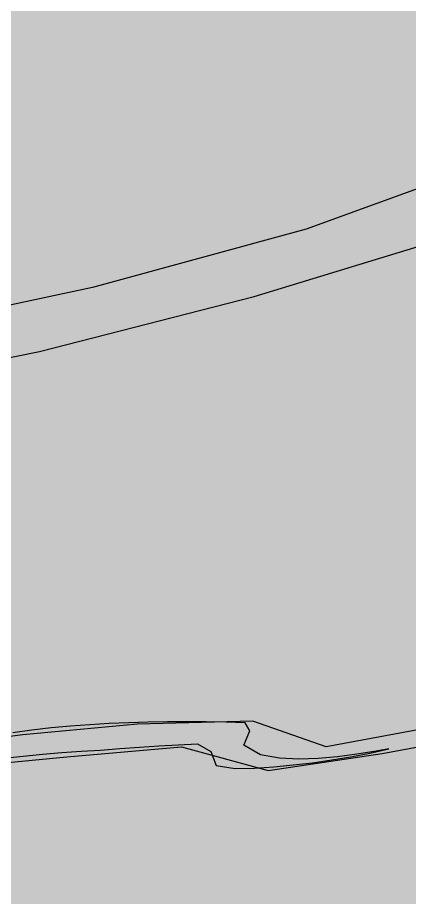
# Model space of a CAD drawing. Extents: x 0 to 1501, y 0 to 1747.
# Drawn here: x 110.956 to 112.709, y 1691.063 to 1695.005 of the extents above; entities that cross this region are included whole.
import ezdxf

# ---------------------------------------------------------------- set-up
doc = ezdxf.new("R2010")
doc.units = 0

msp = doc.modelspace()

# ---------------------------------------------------------------- hatches: boundary and pattern name
for color, points in [(7, [(0, 1747), (1280, 1747), (1280, 1027), (0, 1027)]), (7, [(0, 1747), (1280, 1747), (1280, 1681), (0, 1681)]), (7, [(124.2185, 1698.1045), (125.1031, 1698.3831), (125.9575, 1698.8873), (126.7907, 1699.4256), (126.3947, 1698.8682), (126.4948, 1698.599), (127.2128, 1699.2826), (127.8518, 1700.0394), (128.4795, 1700.7998), (129.1413, 1701.5347), (128.9962, 1701.4586), (128.323, 1700.7296), (127.6691, 1699.9842), (127.0627, 1699.2158), (126.5213, 1698.89), (127.173, 1699.6363), (126.4734, 1699.4189), (125.6234, 1698.9074), (124.7639, 1698.4116), (123.8934, 1697.9357), (123.0054, 1697.493), (122.0997, 1697.0882), (121.195, 1696.8706), (121.4652, 1697.6327), (120.489, 1697.51), (119.5589, 1697.1669), (118.6812, 1696.7059), (118.3605, 1695.9867), (117.9971, 1695.5677), (117.0388, 1695.3117), (116.0678, 1695.1071), (115.0972, 1694.9013), (114.1282, 1694.6881), (113.18, 1694.3967), (112.2477, 1694.0574), (111.2909, 1693.7957), (110.3207, 1693.588), (109.3424, 1693.4237), (108.3716, 1693.2256), (108.8471, 1692.7892), (108.9744, 1692.5866), (107.9982, 1692.4119), (107.0133, 1692.3916), (106.3973, 1692.9118), (105.4056, 1692.9269), (104.4134, 1692.934), (103.4216, 1692.9591), (102.4306, 1693.0095), (101.4421, 1693.0945), (100.456, 1693.2043), (99.4981, 1693.4067), (98.6387, 1693.8998), (97.7182, 1694.2698), (97.1572, 1694.3012), (97.4577, 1694.2346), (98.3988, 1693.9224), (99.2624, 1693.4381), (100.1973, 1693.117), (101.1808, 1692.9866), (102.1667, 1692.8746), (103.0666, 1692.8082), (104.0574, 1692.7545), (105.0494, 1692.735), (106.0414, 1692.7517), (106.6787, 1692.3209), (107.6623, 1692.2298), (108.6491, 1692.3274), (109.6039, 1692.5865), (109.1699, 1692.9364), (109.0997, 1693.1673), (110.0809, 1693.3125), (111.0534, 1693.5087), (112.0143, 1693.7558), (112.9635, 1694.0445), (113.9058, 1694.3553), (114.6731, 1694.5615), (115.6408, 1694.7748), (116.6142, 1694.9668), (117.5806, 1695.1907), (118.509, 1695.5337), (118.9316, 1696.1661), (119.1264, 1696.6947), (120.0449, 1697.069), (120.9986, 1697.3382), (120.7719, 1696.676), (121.661, 1696.7064), (122.5811, 1697.0775), (123.4825, 1697.4919), (124.2185, 1698.1045)]), (7, [(121.944, 1694.948), (121.4764, 1694.7306), (121.0098, 1694.5111), (120.5442, 1694.2894), (120.0802, 1694.0644), (119.6186, 1693.8346), (119.1629, 1693.5938), (118.7591, 1693.359), (118.2786, 1693.1718), (117.7938, 1692.9965), (117.8291, 1693.1365), (117.3357, 1692.9869), (116.8437, 1692.8324), (116.3508, 1692.6811), (115.8556, 1692.5372), (115.358, 1692.4021), (114.8593, 1692.2706), (114.3588, 1692.1469), (113.855, 1692.037), (113.35, 1691.9325), (112.8443, 1691.8319), (112.3373, 1691.738), (112.0082, 1691.8523), (111.4928, 1691.8395), (110.9794, 1691.7918), (110.4681, 1691.7253), (109.9601, 1691.6382), (110.0338, 1691.4801), (110.2311, 1691.4398), (109.7174, 1691.3951), (109.2025, 1691.3674), (108.6872, 1691.3495), (108.4533, 1691.3329), (108.9689, 1691.3275), (109.4845, 1691.332), (109.9994, 1691.3538), (110.5117, 1691.4131), (110.8329, 1691.5123), (110.3178, 1691.5334), (110.6631, 1691.6429), (111.1764, 1691.6924), (111.69, 1691.7375), (112.0775, 1691.631), (112.5872, 1691.7081), (113.0944, 1691.8013), (113.6002, 1691.9014), (114.1048, 1692.0078), (114.6078, 1692.1212), (115.1087, 1692.2438), (115.6057, 1692.381), (116.1, 1692.5278), (116.5935, 1692.6773), (117.0862, 1692.8297), (117.5783, 1692.9832), (117.4389, 1692.8323), (117.9341, 1692.9747), (118.4136, 1693.1642), (118.8892, 1693.3635), (119.3606, 1693.5726), (119.6532, 1693.7868), (120.1178, 1694.0101), (120.5797, 1694.2394), (121.045, 1694.4616), (121.5085, 1694.6823), (121.944, 1694.948)]), (49, [(111.969, 1691.745), (111.9955, 1691.8101), (111.9743, 1691.845), (111.8875, 1691.8476), (111.8006, 1691.8492), (111.7138, 1691.8498), (111.6269, 1691.8494), (111.54, 1691.8479), (111.4532, 1691.8454), (111.3664, 1691.8417), (111.2797, 1691.8367), (111.1931, 1691.8302), (111.1066, 1691.8222), (111.0203, 1691.8122), (110.9342, 1691.8002), (110.8483, 1691.7874), (110.7625, 1691.774), (110.6767, 1691.7602), (110.5911, 1691.7459), (110.5054, 1691.7313), (110.4199, 1691.7162), (110.3344, 1691.7009), (110.2489, 1691.6851), (110.1636, 1691.669), (110.0783, 1691.6525), (110.0495, 1691.6285), (110.1277, 1691.5907), (110.2085, 1691.5803), (110.2936, 1691.5978), (110.3791, 1691.6129), (110.4648, 1691.6268), (110.5507, 1691.6399), (110.6367, 1691.6523), (110.7227, 1691.6644), (110.8088, 1691.6757), (110.8951, 1691.6864), (110.9814, 1691.6963), (111.0678, 1691.7052), (111.1543, 1691.713), (111.2409, 1691.719), (111.3277, 1691.7233), (111.4143, 1691.7297), (111.501, 1691.736), (111.5876, 1691.7419), (111.6743, 1691.7474), (111.7611, 1691.7517), (111.8204, 1691.7173), (111.844, 1691.654), (111.9295, 1691.6405), (112.0164, 1691.6415), (112.103, 1691.648), (112.1894, 1691.6564), (112.2757, 1691.6667), (112.3617, 1691.6788), (112.4474, 1691.693), (112.5327, 1691.7093), (112.6175, 1691.7281), (112.5604, 1691.7177), (112.4746, 1691.7042), (112.3884, 1691.6935), (112.3018, 1691.6861), (112.215, 1691.6831), (112.1283, 1691.6867), (112.0429, 1691.7021), (111.969, 1691.745)])]:
    msp.add_hatch(color=color).paths.add_polyline_path(points, flags=0)

# ---------------------------------------------------------------- linework, layer by layer
at = {"color": 0, "true_color": 0xffffff}
for points in [[(117.9971, 1695.5677), (117.0388, 1695.3117), (116.0678, 1695.1071), (115.0972, 1694.9013), (114.1282, 1694.6881), (113.18, 1694.3967), (112.2477, 1694.0574), (111.2909, 1693.7957), (110.3207, 1693.588), (109.3424, 1693.4237), (108.3716, 1693.2256), (108.8471, 1692.7892), (108.9744, 1692.5866), (107.9982, 1692.4119), (107.0133, 1692.3916), (106.3973, 1692.9118), (105.4056, 1692.9269), (104.4134, 1692.934), (103.4216, 1692.9591), (102.4306, 1693.0095), (101.4421, 1693.0945)], [(101.1808, 1692.9866), (102.1667, 1692.8746), (103.0666, 1692.8082), (104.0574, 1692.7545), (105.0494, 1692.735), (106.0414, 1692.7517), (106.6787, 1692.3209), (107.6623, 1692.2298), (108.6491, 1692.3274), (109.6039, 1692.5865), (109.1699, 1692.9364), (109.0997, 1693.1673), (110.0809, 1693.3125), (111.0534, 1693.5087), (112.0143, 1693.7558), (112.9635, 1694.0445), (113.9058, 1694.3553), (114.6731, 1694.5615), (115.6408, 1694.7748), (116.6142, 1694.9668), (117.5806, 1695.1907)], [(112.8443, 1691.8319), (112.3373, 1691.738), (112.0082, 1691.8523), (111.4928, 1691.8395), (110.9794, 1691.7918), (110.4681, 1691.7253)], [(110.6631, 1691.6429), (111.1764, 1691.6924), (111.69, 1691.7375), (112.0775, 1691.631), (112.5872, 1691.7081), (113.0944, 1691.8013)]]:
    msp.add_lwpolyline(points, dxfattribs=at)
at = {"color": 0, "true_color": 0x232323}
msp.add_lwpolyline([(110.8951, 1691.6864), (110.9814, 1691.6963), (111.0678, 1691.7052), (111.1543, 1691.713), (111.2409, 1691.719), (111.3277, 1691.7233), (111.4143, 1691.7297), (111.501, 1691.736), (111.5876, 1691.7419), (111.6743, 1691.7474), (111.7611, 1691.7517), (111.8204, 1691.7173), (111.844, 1691.654), (111.9295, 1691.6405), (112.0164, 1691.6415), (112.103, 1691.648), (112.1894, 1691.6564), (112.2757, 1691.6667), (112.3617, 1691.6788), (112.4474, 1691.693), (112.5327, 1691.7093), (112.6175, 1691.7281), (112.5604, 1691.7177), (112.4746, 1691.7042), (112.3884, 1691.6935), (112.3018, 1691.6861), (112.215, 1691.6831), (112.1283, 1691.6867), (112.0429, 1691.7021), (111.969, 1691.745), (111.969, 1691.745), (111.9955, 1691.8101), (111.9743, 1691.845), (111.8875, 1691.8476), (111.8006, 1691.8492), (111.7138, 1691.8498), (111.6269, 1691.8494), (111.54, 1691.8479), (111.4532, 1691.8454), (111.3664, 1691.8417), (111.2797, 1691.8367), (111.1931, 1691.8302), (111.1066, 1691.8222), (111.0203, 1691.8122), (110.9342, 1691.8002)], dxfattribs=at)

doc.saveas('drawing.dxf')
